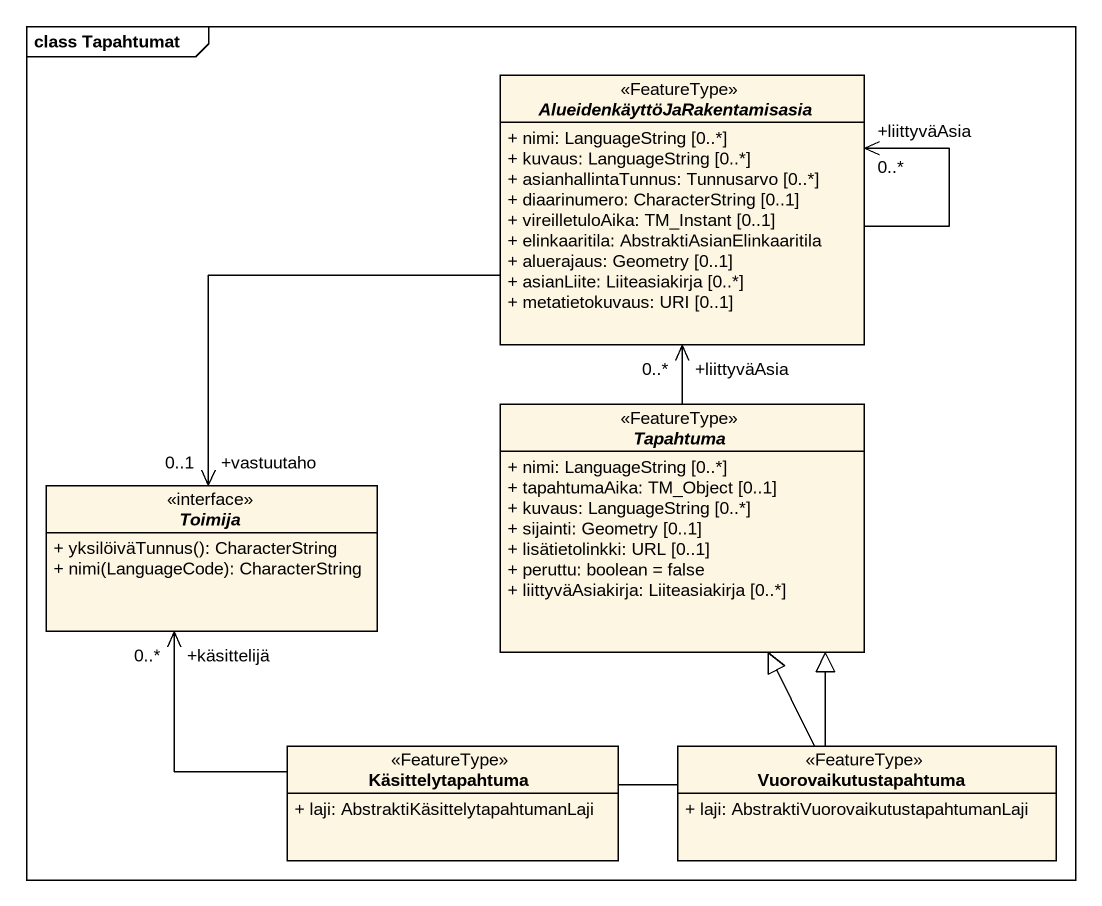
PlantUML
@startuml
mainframe class Tapahtumat
hide circle
hide empty members
skinparam classAttributeIconSize 0
abstract class "AlueidenkäyttöJaRakentamisasia" as AlueidenkäyttöJaRakentamisas <<FeatureType>> {
  + nimi: LanguageString [0..*]
  + kuvaus: LanguageString [0..*]
  + asianhallintaTunnus: Tunnusarvo [0..*]
  + diaarinumero: CharacterString [0..1]
  + vireilletuloAika: TM_Instant [0..1]
  + elinkaaritila: AbstraktiAsianElinkaaritila
  + aluerajaus: Geometry [0..1]
  + asianLiite: Liiteasiakirja [0..*]
  + metatietokuvaus: URI [0..1]
}
abstract class Tapahtuma <<FeatureType>> {
  + nimi: LanguageString [0..*]
  + tapahtumaAika: TM_Object [0..1]
  + kuvaus: LanguageString [0..*]
  + sijainti: Geometry [0..1]
  + lisätietolinkki: URL [0..1]
  + peruttu: boolean = false
  + liittyväAsiakirja: Liiteasiakirja [0..*]
}
interface Toimija {
  + yksilöiväTunnus(): CharacterString
  + nimi(LanguageCode): CharacterString
}
class Käsittelytapahtuma <<FeatureType>> {
  + laji: AbstraktiKäsittelytapahtumanLaji
}
class Vuorovaikutustapahtuma <<FeatureType>> {
  + laji: AbstraktiVuorovaikutustapahtumanLaji
}
AlueidenkäyttöJaRakentamisas --> "+liittyväAsia\n0..*" AlueidenkäyttöJaRakentamisas
Tapahtuma -up-> "+liittyväAsia\n0..*" AlueidenkäyttöJaRakentamisas
Toimija "+vastuutaho\n0..1" <-up- AlueidenkäyttöJaRakentamisas
Käsittelytapahtuma -up-|> Tapahtuma
Käsittelytapahtuma -up-> "+käsittelijä\n0..*" Toimija
Vuorovaikutustapahtuma -up-|> Tapahtuma
@enduml
